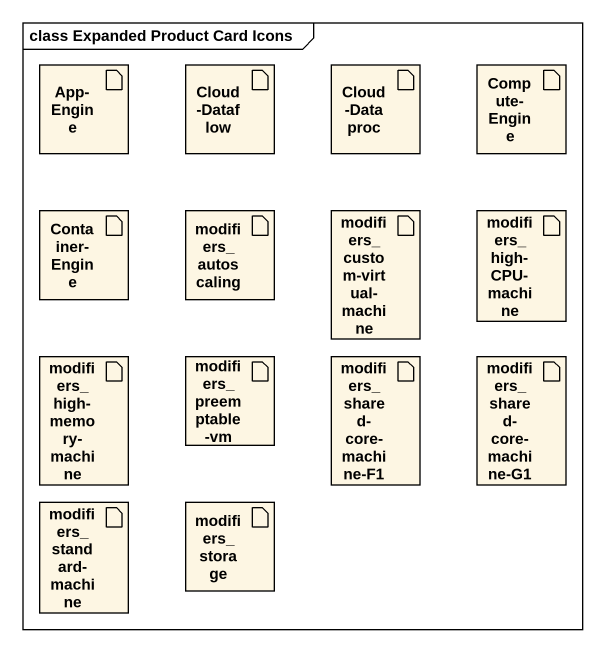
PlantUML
@startuml
mainframe class Expanded Product Card Icons
artifact "App-Engine" as App_Engine
artifact "Cloud-Dataflow" as Cloud_Dataflow
artifact "Cloud-Dataproc" as Cloud_Dataproc
artifact "Compute-Engine" as Compute_Engine
artifact "Container-Engine" as Container_Engine
artifact modifiers_autoscaling
artifact "modifiers_custom-virtual-machine" as modifiers_custom_virtual
artifact "modifiers_high-CPU-machine" as modifiers_high_CPU_machine
artifact "modifiers_high-memory-machine" as modifiers_high_memory
artifact "modifiers_preemptable-vm" as modifiers_preemptable_vm
artifact "modifiers_shared-core-machine-F1" as modifiers_shared_core
artifact "modifiers_shared-core-machine-G1" as modifiers_shared_core_2
artifact "modifiers_standard-machine" as modifiers_standard_machine
artifact modifiers_storage
@enduml
